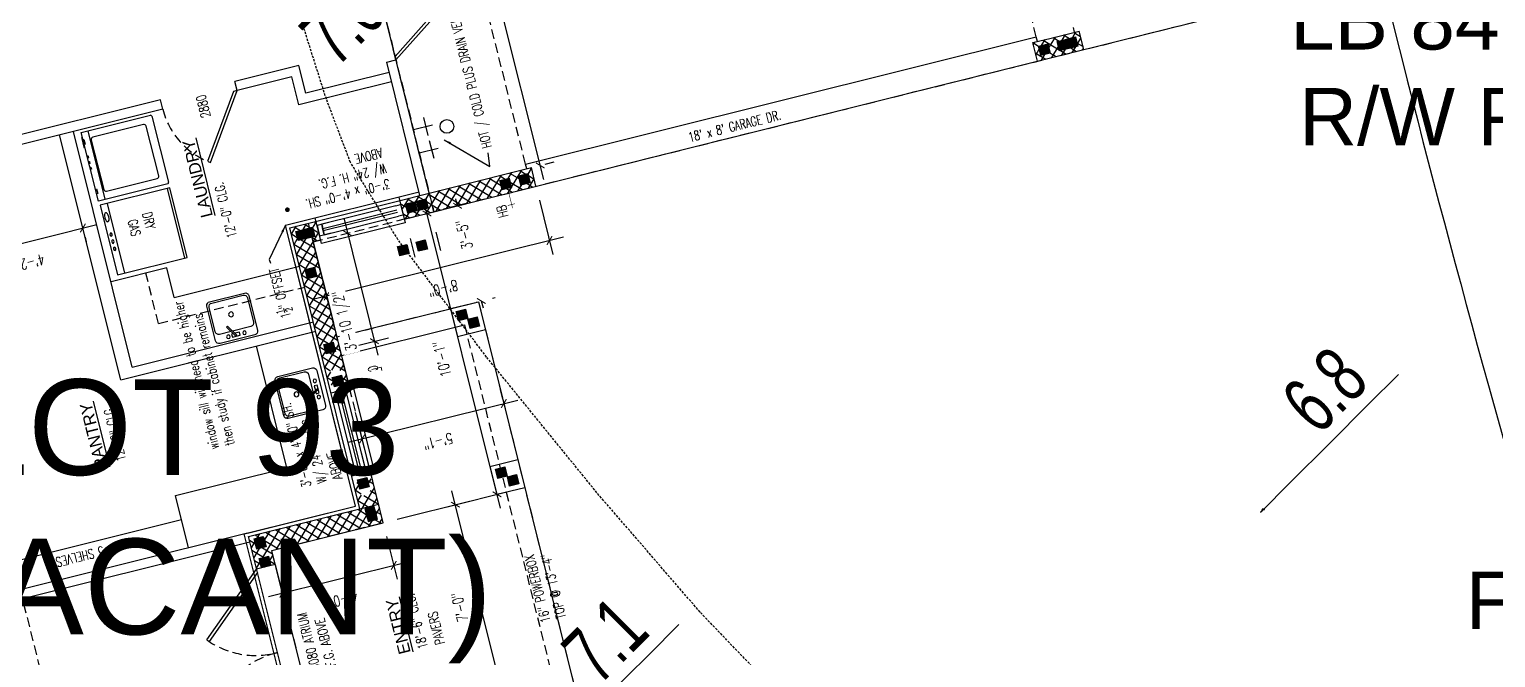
# Model space of a CAD drawing. Header units: inches. Extents: x -25328 to 8149, y -5530 to 4336.
# Drawn here: x -17835 to -17222, y 2601 to 2863 of the extents above; entities that cross this region are included whole.
import ezdxf
from ezdxf.enums import TextEntityAlignment as Align

# ---------------------------------------------------------------- set-up
doc = ezdxf.new("R2010")
doc.units = ezdxf.units.IN
doc.header["$LTSCALE"] = 16
doc.header["$MEASUREMENT"] = 0
doc.linetypes.add('HIDDEN', pattern=[0.375, 0.25, -0.125])
doc.layers.get('0').update_dxf_attribs({"linetype": 'CONTINUOUS'})
doc.layers.get('DEFPOINTS').update_dxf_attribs({"linetype": 'CONTINUOUS'})
doc.layers.add('AREA', color=7, linetype='HIDDEN', plot=False)
for name, color, linetype in [('B', 6, 'CONTINUOUS'), ('BLOCK', 8, 'CONTINUOUS'), ('CEILING', 8, 'CONTINUOUS'), ('CELLS', 165, 'CONTINUOUS'), ('CONC', 3, 'CONTINUOUS'), ('COUNTER', 2, 'CONTINUOUS'), ('DIM', 5, 'CONTINUOUS'), ('DIMENSION', 5, 'CONTINUOUS'), ('DIMS', 5, 'CONTINUOUS'), ('DOORS', 1, 'CONTINUOUS'), ('DRY WALL', 8, 'CONTINUOUS'), ('EG_CONT-MNR', 21, 'HIDDEN'), ('FIXTURES', 2, 'CONTINUOUS'), ('PLUMBING', 4, 'CONTINUOUS'), ('REBAR', 1, 'CONTINUOUS'), ('TEXT', 11, 'CONTINUOUS'), ('TEXT ROOM', 3, 'CONTINUOUS'), ('TOPO', 30, 'CONTINUOUS'), ('WALLS EXT', 6, 'CONTINUOUS'), ('WALLS INT', 6, 'CONTINUOUS'), ('WINDOWS', 1, 'CONTINUOUS')]:
    doc.layers.add(name, color=color, linetype=linetype)
doc.styles.add('ARIAL', font='arial.ttf', dxfattribs={"height": 13.333333})
doc.styles.add('PAYTAS RM', font='romans.shx', dxfattribs={"width": 0.7, "height": 4.5})
doc.styles.add('PAYTS NOTES', font='romans.shx', dxfattribs={"width": 0.7, "height": 4.5})
doc.styles.get("Standard").update_dxf_attribs({"font": 'arial.ttf'})
doc.styles.add('TECHTXT', font='stylu.ttf', dxfattribs={"width": 0.7, "height": 2.1})
doc.styles.add('TEST', font='swissk.ttf', dxfattribs={"height": 4})
doc.dimstyles.new('DIM- PAYTAS', dxfattribs={"dimscale": 48, "dimtxt": 0.1, "dimasz": 0.0625, "dimexe": 0.125, "dimexo": 0.125, "dimgap": 0.125, "dimtad": 1, "dimdec": 1, "dimzin": 3, "dimdsep": 46, "dimlunit": 4, "dimtxsty": 'PAYTAS RM', "dimblk": 'ARCHTICK', "dimcen": 0.09, "dimdle": 0.125, "dimclrd": 5, "dimclre": 5, "dimclrt": 11, "dimadec": 0, "dimazin": 0, "dimtfac": 1, "dimtdec": 1, "dimtofl": 0, "dimtmove": 2, "dimatfit": 3, "dimfxl": 0, "dimfrac": 2, "dimtolj": 1, "dimtzin": 3, "dimarcsym": 0})
doc.dimstyles.new('TIES', dxfattribs={"dimscale": 3, "dimtxt": 0.7, "dimasz": 0.45, "dimexe": 0.175, "dimexo": 0.35, "dimgap": 0.1, "dimtad": 0, "dimzin": 0, "dimdsep": 46, "dimtxsty": 'TECHTXT', "dimblk": 'AR1', "dimcen": 0.35, "dimse1": 1, "dimse2": 1, "dimclrd": 256, "dimclre": 256, "dimclrt": 256, "dimaunit": 1, "dimadec": 3, "dimazin": 0, "dimtfac": 1, "dimtofl": 0, "dimtmove": 2, "dimatfit": 0, "dimldrblk": 'AR1', "dimfxl": 0, "dimtolj": 1, "dimtzin": 0, "dimlwd": -1, "dimlwe": 13, "dimarcsym": 0})
pattern_1 = [(45, (4603.4647, -1497.6814), (-2.2097087, 2.2097087), []), (135, (4603.4647, -1497.6814), (-2.2097087, -2.2097087), [])]

# ---------------------------------------------------------------- blocks, each defined once
blk = doc.blocks.new('AR1')
at = {"linetype": 'ByBlock', "lineweight": -2}
blk.add_line((-1, 0), (0, 0), dxfattribs=at)
for centre, radius, start, end in [((-0.22, 2.19), 2.19, 244.2254, 271.2824), ((-0.22, -2.19), 2.19, 88.7176, 115.7746), ((-1.25, 0), 0.251, 316.4507, 43.5493), ((-0.22, 2.19), 2.24, 249.0489, 257.1574), ((-0.22, -2.19), 2.24, 102.8426, 110.9511)]:
    blk.add_arc(centre, radius, start, end, dxfattribs=at)
blk = doc.blocks.new('CELL')
at = {"layer": 'CELLS', "linetype": 'Continuous'}
for p, q in [((-1.99, -1.89), (-1.99, 2.11)), ((-1.99, 2.11), (2.01, 2.11)), ((2.01, 2.11), (2.01, -1.89)), ((2.01, -1.89), (-1.99, -1.89))]:
    blk.add_line(p, q, dxfattribs=at)
for points in [[(-1.99, 2.11), (-1.99, -1.89), (2.01, 2.11), (-0.07, -1.89)], [(2.01, 2.11), (-0.07, -1.89), (2.01, -0.79), (1.71, -1.89)], [(2.01, -0.79), (1.71, -1.89), (2.01, -1.89)]]:
    blk.add_solid(points, dxfattribs=at)
blk = doc.blocks.new('pv_snk_ut')
for p, q in [((10, 26), (-10, 26)), ((9, 25), (-9, 25)), ((-12, 24), (-12, 4)), ((-11, 23), (-11, 9)), ((11, 9), (11, 23)), ((12, 4), (12, 24)), ((-10, 2), (10, 2)), ((-9, 7), (1.54, 7)), ((2.42, 7), (9, 7))]:
    blk.add_line(p, q)
at = {"color": 8}
blk.add_lwpolyline([(-0.15, 4.26), (3.63, 10.38), (4.26, 9.99), (0.48, 3.87)], close=True, dxfattribs=at)
blk.add_lwpolyline([(1.51, 5.54), (2.43, 5.54), (2.43, 3.74), (-2.06, 3.74), (-2.06, 5.54), (0.63, 5.54)], dxfattribs=at)
blk.add_circle((0.1, 16.24), 1.36)
for centre in [(-4.68, 4.52), (4.53, 4.49)]:
    blk.add_circle(centre, 0.999, dxfattribs=at)
for centre, start, end in [((-10, 24), 90, 180), ((-9, 23), 90, 180), ((9, 23), 0, 90), ((10, 24), 0, 90), ((-9, 9), 180, 270), ((9, 9), 270, 0), ((-10, 4), 180, 270), ((10, 4), 270, 0)]:
    blk.add_arc(centre, 2, start, end)
blk = doc.blocks.new('A$C1FC876C1')
at = {"layer": 'DOORS'}
for p, q in [((26.42, 1.5), (0.72, 19.08)), ((0, 18.07), (26.42, 0)), ((26.42, 0), (26.42, 1.5))]:
    blk.add_line(p, q, dxfattribs=at)
at = {"layer": 'DOORS', "color": 8, "linetype": 'HIDDEN'}
blk.add_arc((26.45, -0.07), 32.07, 90.04828, 145.56208, dxfattribs=at)
blk = doc.blocks.new('A$C7373634F')
at = {"layer": 'TEXT', "char_height": 4, "width": 30.1361, "attachment_point": 1, "rotation": 90, "style": 'PAYTS NOTES'}
for s, insert in [('C', (0, 0)), ('L', (1.42, 1.1))]:
    blk.add_mtext(s, dxfattribs=dict(at, insert=insert))
blk = doc.blocks.new('_ArchTick')
at = {"color": 0, "linetype": 'ByBlock', "const_width": 0.15}
blk.add_lwpolyline([(-0.5, -0.5), (0.5, 0.5)], dxfattribs=at)
blk = doc.blocks.new('*D446')
at = {"layer": 'DEFPOINTS', "color": 0, "transparency": 16777216}
for p in [(-24803.71, 3087.34), (-24805.74, 3037.4), (-24803.71, 3037.4)]:
    blk.add_point(p, dxfattribs=at)
at = {"layer": 'DIMENSION', "color": 5, "lineweight": -2, "transparency": 16777216}
for p, q in [((-24805.74, 3093.34), (-24805.74, 3031.4)), ((-24809.71, 3087.34), (-24811.74, 3087.34)), ((-24809.71, 3037.4), (-24811.74, 3037.4))]:
    blk.add_line(p, q, dxfattribs=at)
at = {"layer": 'DIMENSION', "color": 5, "lineweight": -2, "transparency": 16777216, "xscale": 3, "yscale": 3, "zscale": 3}
for p, rotation in [((-24805.74, 3087.34), 90), ((-24805.74, 3037.4), 270)]:
    blk.add_blockref('_ArchTick', p, dxfattribs=dict(at, rotation=rotation))
at = {"layer": 'DIMENSION', "color": 11, "transparency": 16777216, "insert": (-24814.42, 3062.37), "char_height": 4.5, "attachment_point": 5, "rotation": 90, "style": 'PAYTAS RM', "bg_fill": 3, "box_fill_scale": 1.25, "bg_fill_color": 256, "bg_fill_true_color": 13158600, "bg_fill_transparency": 0}
blk.add_mtext('\\A1;4\'-2"', dxfattribs=at)
blk = doc.blocks.new('*D451')
at = {"layer": 'DEFPOINTS', "color": 0, "transparency": 16777216}
for p in [(-24867.61, 2945.4), (-24857.98, 2945.4), (-24834.61, 2849.4)]:
    blk.add_point(p, dxfattribs=at)
at = {"layer": 'DIMS', "color": 5, "lineweight": -2, "transparency": 16777216}
for p, q in [((-24857.98, 2843.4), (-24857.98, 2951.4)), ((-24861.61, 2945.4), (-24851.98, 2945.4)), ((-24840.61, 2849.4), (-24863.98, 2849.4))]:
    blk.add_line(p, q, dxfattribs=at)
at = {"layer": 'DIMS', "color": 5, "lineweight": -2, "transparency": 16777216, "xscale": 3, "yscale": 3, "zscale": 3}
for p, rotation in [((-24857.98, 2945.4), 90), ((-24857.98, 2849.4), 270)]:
    blk.add_blockref('_ArchTick', p, dxfattribs=dict(at, rotation=rotation))
at = {"layer": 'DIMS', "color": 11, "transparency": 16777216, "insert": (-24866.66, 2897.4), "char_height": 4.5, "attachment_point": 5, "rotation": 90, "style": 'PAYTAS RM'}
blk.add_mtext('\\A1;8\'-0"', dxfattribs=at)
blk = doc.blocks.new('*D452')
at = {"layer": 'DEFPOINTS', "color": 0, "transparency": 16777216}
for p in [(-25039.61, 2945.4), (-24955.61, 2945.4), (-24955.61, 2914.27)]:
    blk.add_point(p, dxfattribs=at)
at = {"layer": 'DIMS', "color": 5, "lineweight": -2, "transparency": 16777216}
for p, q in [((-25039.61, 2939.4), (-25039.61, 2908.27)), ((-24955.61, 2939.4), (-24955.61, 2908.27)), ((-25045.61, 2914.27), (-24949.61, 2914.27))]:
    blk.add_line(p, q, dxfattribs=at)
at = {"layer": 'DIMS', "color": 5, "lineweight": -2, "transparency": 16777216, "xscale": 3, "yscale": 3, "zscale": 3, "rotation": 180}
blk.add_blockref('_ArchTick', (-25039.61, 2914.27), dxfattribs=at)
at = {"layer": 'DIMS', "color": 5, "lineweight": -2, "transparency": 16777216, "xscale": 3, "yscale": 3, "zscale": 3}
blk.add_blockref('_ArchTick', (-24955.61, 2914.27), dxfattribs=at)
at = {"layer": 'DIMS', "color": 11, "transparency": 16777216, "insert": (-24997.61, 2922.95), "char_height": 4.5, "attachment_point": 5, "style": 'PAYTAS RM'}
blk.add_mtext('\\A1;7\'-0"', dxfattribs=at)
blk = doc.blocks.new('*D453')
at = {"layer": 'DEFPOINTS', "color": 0, "transparency": 16777216}
for p in [(-24955.61, 2993.4), (-24974, 2945.4), (-24955.61, 2945.4)]:
    blk.add_point(p, dxfattribs=at)
at = {"layer": 'DIMS', "color": 5, "lineweight": -2, "transparency": 16777216}
for p, q in [((-24974, 2999.4), (-24974, 2939.4)), ((-24961.61, 2993.4), (-24980, 2993.4)), ((-24961.61, 2945.4), (-24980, 2945.4))]:
    blk.add_line(p, q, dxfattribs=at)
at = {"layer": 'DIMS', "color": 5, "lineweight": -2, "transparency": 16777216, "xscale": 3, "yscale": 3, "zscale": 3}
for p, rotation in [((-24974, 2993.4), 90), ((-24974, 2945.4), 270)]:
    blk.add_blockref('_ArchTick', p, dxfattribs=dict(at, rotation=rotation))
at = {"layer": 'DIMS', "color": 11, "transparency": 16777216, "insert": (-24982.68, 2969.4), "char_height": 4.5, "attachment_point": 5, "rotation": 90, "style": 'PAYTAS RM'}
blk.add_mtext('\\A1;4\'-0"', dxfattribs=at)
blk = doc.blocks.new('*D524')
at = {"layer": 'DEFPOINTS', "color": 0, "transparency": 16777216}
for p in [(-24634.61, 2865.4), (-24826.61, 2849.4), (-24634.61, 2845.57)]:
    blk.add_point(p, dxfattribs=at)
at = {"layer": 'DIMS', "color": 5, "lineweight": -2, "transparency": 16777216}
for p, q in [((-24634.61, 2859.4), (-24634.61, 2839.57)), ((-24832.61, 2845.57), (-24628.61, 2845.57)), ((-24826.61, 2843.4), (-24826.61, 2839.57))]:
    blk.add_line(p, q, dxfattribs=at)
at = {"layer": 'DIMS', "color": 5, "lineweight": -2, "transparency": 16777216, "xscale": 3, "yscale": 3, "zscale": 3, "rotation": 180}
blk.add_blockref('_ArchTick', (-24826.61, 2845.57), dxfattribs=at)
at = {"layer": 'DIMS', "color": 5, "lineweight": -2, "transparency": 16777216, "xscale": 3, "yscale": 3, "zscale": 3}
blk.add_blockref('_ArchTick', (-24634.61, 2845.57), dxfattribs=at)
at = {"layer": 'DIMS', "color": 11, "transparency": 16777216, "insert": (-24730.61, 2854.25), "char_height": 4.5, "attachment_point": 5, "style": 'PAYTAS RM'}
blk.add_mtext('\\A1;16\'-0"', dxfattribs=at)
blk = doc.blocks.new('*D479')
at = {"layer": 'DEFPOINTS', "color": 0, "transparency": 16777216}
for p in [(-24923.61, 2945.4), (-24923.61, 2884.4), (-24919.48, 2884.4)]:
    blk.add_point(p, dxfattribs=at)
at = {"layer": 'DIMS', "color": 5, "lineweight": -2, "transparency": 16777216}
for p, q in [((-24919.48, 2951.4), (-24919.48, 2878.4)), ((-24917.61, 2945.4), (-24913.48, 2945.4)), ((-24917.61, 2884.4), (-24913.48, 2884.4))]:
    blk.add_line(p, q, dxfattribs=at)
at = {"layer": 'DIMS', "color": 5, "lineweight": -2, "transparency": 16777216, "xscale": 3, "yscale": 3, "zscale": 3}
for p, rotation in [((-24919.48, 2945.4), 90), ((-24919.48, 2884.4), 270)]:
    blk.add_blockref('_ArchTick', p, dxfattribs=dict(at, rotation=rotation))
at = {"layer": 'DIMS', "color": 11, "transparency": 16777216, "insert": (-24928.16, 2914.9), "char_height": 4.5, "attachment_point": 5, "rotation": 90, "style": 'PAYTAS RM'}
blk.add_mtext('\\A1;5\'-1"', dxfattribs=at)
blk = doc.blocks.new('*D484')
at = {"layer": 'DEFPOINTS', "color": 0, "transparency": 16777216}
for p in [(-24881.11, 2930.59), (-24834.61, 2931.4)]:
    blk.add_point(p, dxfattribs=at)
at = {"layer": 'DIM', "color": 5, "lineweight": -2, "transparency": 16777216}
for p, q in [((-24881.11, 2937.84), (-24881.11, 2924.59)), ((-24828.61, 2930.59), (-24887.11, 2930.59)), ((-24834.61, 2925.4), (-24834.61, 2924.59))]:
    blk.add_line(p, q, dxfattribs=at)
at = {"layer": 'DIM', "color": 5, "lineweight": -2, "transparency": 16777216, "xscale": 3, "yscale": 3, "zscale": 3, "rotation": 180}
blk.add_blockref('_ArchTick', (-24881.11, 2930.59), dxfattribs=at)
at = {"layer": 'DIM', "color": 5, "lineweight": -2, "transparency": 16777216, "xscale": 3, "yscale": 3, "zscale": 3}
blk.add_blockref('_ArchTick', (-24834.61, 2930.59), dxfattribs=at)
at = {"layer": 'DIM', "color": 11, "transparency": 16777216, "insert": (-24869.86, 2940.02), "char_height": 4.5, "attachment_point": 5, "style": 'PAYTAS RM', "bg_fill": 3, "box_fill_scale": 1.25, "bg_fill_color": 256, "bg_fill_true_color": 13158600, "bg_fill_transparency": 0}
blk.add_mtext('\\A1;3\'-10 1/2"', dxfattribs=at)
at = {"layer": 'DEFPOINTS', "color": 0, "transparency": 16777216}
blk.add_point((-24881.11, 2943.84), dxfattribs=at)
blk = doc.blocks.new('*D489')
at = {"layer": 'DEFPOINTS', "color": 0, "transparency": 16777216}
for p in [(-24875.61, 2884.4), (-24834.61, 2883.17), (-24834.61, 2873.4)]:
    blk.add_point(p, dxfattribs=at)
at = {"layer": 'WALLS INT', "color": 5, "lineweight": -2, "transparency": 16777216}
for p, q in [((-24834.61, 2879.4), (-24834.61, 2889.17)), ((-24875.61, 2883.17), (-24878.61, 2883.17)), ((-24834.61, 2883.17), (-24831.61, 2883.17)), ((-24875.61, 2878.4), (-24875.61, 2877.17))]:
    blk.add_line(p, q, dxfattribs=at)
at = {"layer": 'WALLS INT', "color": 5, "lineweight": -2, "transparency": 16777216, "xscale": 3, "yscale": 3, "zscale": 3}
blk.add_blockref('_ArchTick', (-24875.61, 2883.17), dxfattribs=at)
at = {"layer": 'WALLS INT', "color": 5, "lineweight": -2, "transparency": 16777216, "xscale": 3, "yscale": 3, "zscale": 3, "rotation": 180}
blk.add_blockref('_ArchTick', (-24834.61, 2883.17), dxfattribs=at)
at = {"layer": 'WALLS INT', "color": 11, "transparency": 16777216, "insert": (-24846.97, 2883.41), "char_height": 4.5, "attachment_point": 5, "style": 'PAYTAS RM', "bg_fill": 3, "box_fill_scale": 1.25, "bg_fill_color": 256, "bg_fill_true_color": 13158600, "bg_fill_transparency": 0}
blk.add_mtext('\\A1;3\'-5"', dxfattribs=at)
blk = doc.blocks.new('*D501')
at = {"layer": 'DEFPOINTS', "color": 0, "transparency": 16777216}
for p in [(-24955.61, 2923.84), (-24834.61, 2909.75), (-24834.61, 2896.36)]:
    blk.add_point(p, dxfattribs=at)
at = {"layer": 'WALLS INT', "color": 5, "lineweight": -2, "transparency": 16777216}
for p, q in [((-24955.61, 2917.84), (-24955.61, 2890.36)), ((-24834.61, 2903.75), (-24834.61, 2890.36)), ((-24961.61, 2896.36), (-24828.61, 2896.36))]:
    blk.add_line(p, q, dxfattribs=at)
at = {"layer": 'WALLS INT', "color": 5, "lineweight": -2, "transparency": 16777216, "xscale": 3, "yscale": 3, "zscale": 3, "rotation": 180}
blk.add_blockref('_ArchTick', (-24955.61, 2896.36), dxfattribs=at)
at = {"layer": 'WALLS INT', "color": 5, "lineweight": -2, "transparency": 16777216, "xscale": 3, "yscale": 3, "zscale": 3}
blk.add_blockref('_ArchTick', (-24834.61, 2896.36), dxfattribs=at)
at = {"layer": 'WALLS INT', "color": 11, "transparency": 16777216, "insert": (-24895.11, 2905.04), "char_height": 4.5, "attachment_point": 5, "style": 'PAYTAS RM', "bg_fill": 3, "box_fill_scale": 1.25, "bg_fill_color": 256, "bg_fill_true_color": 13158600, "bg_fill_transparency": 0}
blk.add_mtext('\\A1;10\'-1"', dxfattribs=at)
blk = doc.blocks.new('*D511')
at = {"layer": 'DEFPOINTS', "color": 0, "transparency": 16777216}
for p in [(-24952.11, 3110.2), (-25045.11, 3105.96), (-24952.11, 3099.4)]:
    blk.add_point(p, dxfattribs=at)
at = {"layer": 'WALLS INT', "color": 5, "lineweight": -2, "transparency": 16777216}
for p, q in [((-25045.11, 3111.96), (-25045.11, 3116.2)), ((-24952.11, 3105.4), (-24952.11, 3116.2)), ((-25051.11, 3110.2), (-24946.11, 3110.2))]:
    blk.add_line(p, q, dxfattribs=at)
at = {"layer": 'WALLS INT', "color": 5, "lineweight": -2, "transparency": 16777216, "xscale": 3, "yscale": 3, "zscale": 3, "rotation": 180}
blk.add_blockref('_ArchTick', (-25045.11, 3110.2), dxfattribs=at)
at = {"layer": 'WALLS INT', "color": 5, "lineweight": -2, "transparency": 16777216, "xscale": 3, "yscale": 3, "zscale": 3}
blk.add_blockref('_ArchTick', (-24952.11, 3110.2), dxfattribs=at)
at = {"layer": 'WALLS INT', "color": 11, "transparency": 16777216, "insert": (-24998.61, 3118.88), "char_height": 4.5, "attachment_point": 5, "style": 'PAYTAS RM', "bg_fill": 3, "box_fill_scale": 1.25, "bg_fill_color": 256, "bg_fill_true_color": 13158600, "bg_fill_transparency": 0}
blk.add_mtext('\\A1;7\'-9"', dxfattribs=at)
blk = doc.blocks.new('A$Cbfb5cab8')
at = {"layer": 'DIMS'}
h = blk.add_hatch(dxfattribs=at)
h.set_pattern_fill('ANSI37', color=8, scale=25, style=0)
h.set_pattern_definition(pattern_1)
h.paths.add_polyline_path([(386.07, 524.13), (380.07, 524.13), (380.07, 532.13), (394.07, 532.13), (394.07, 484.13), (405.07, 484.13), (405.07, 476.13), (386.07, 476.13)])
h.paths.add_polyline_path([(399.07, 478.13), (403.07, 478.13), (403.07, 482.13), (399.07, 482.13)], flags=16)
h.paths.add_polyline_path([(392.07, 482.13), (388.07, 482.13), (388.07, 478.13), (392.07, 478.13)], flags=16)
h.paths.add_polyline_path([(392.07, 526), (392.07, 530), (388.07, 530), (388.07, 526)], flags=16)
h = blk.add_hatch(dxfattribs=at)
h.set_pattern_fill('ANSI37', color=8, scale=25, style=0)
h.set_pattern_definition(pattern_1)
h.paths.add_polyline_path([(447.07, 484.13), (477.68, 484.13, -0.057323), (477.27, 483.56, -0.520567), (477.27, 477.56, -0.130073), (478.48, 476.13), (447.07, 476.13)])
h.paths.add_polyline_path([(453.07, 482.13), (449.07, 482.13), (449.07, 478.13), (453.07, 478.13)], flags=16)
h = blk.add_hatch(dxfattribs=at)
h.set_pattern_fill('ANSI37', color=8, scale=25, style=0)
h.set_pattern_definition(pattern_1)
h.paths.add_polyline_path([(477.27, 483.56, 0.057323), (477.68, 484.13), (515.07, 484.13), (515.07, 476.13), (507.07, 476.13), (478.48, 476.13, 0.130073), (477.27, 477.56, 0.520567)])
h.paths.add_polyline_path([(509.07, 478.13), (513.07, 478.13), (513.07, 482.13), (509.07, 482.13)], flags=16)
h = blk.add_hatch(dxfattribs=at)
h.set_pattern_fill('ANSI37', color=8, scale=25, style=0)
h.set_pattern_definition(pattern_1)
h.paths.add_polyline_path([(513.07, 430.13), (513.07, 426.13), (509.07, 426.13), (509.07, 430.13)], flags=16)
h.paths.add_polyline_path([(513.07, 394.13), (513.07, 390.13), (509.07, 390.13), (509.07, 394.13)], flags=16)
h.paths.add_polyline_path([(513.07, 386.13), (513.07, 382.13), (509.07, 382.13), (509.07, 386.13)], flags=16)
h.paths.add_polyline_path([(515.07, 436.88), (507.07, 436.88), (507.07, 380.13), (515.07, 380.13)])
h.paths.add_polyline_path([(507.07, 472.88), (515.07, 472.88), (515.07, 476.13), (507.07, 476.13)])
h = blk.add_hatch(dxfattribs=at)
h.set_pattern_fill('ANSI37', color=8, scale=25, style=0)
h.set_pattern_definition(pattern_1)
h.paths.add_polyline_path([(507.07, 152.13), (507.07, 144.13), (515.07, 144.13), (515.07, 156.13), (515.07, 164.13), (507.07, 164.13)])
h.paths.add_polyline_path([(509.07, 158.13), (509.07, 162.13), (513.07, 162.13), (513.07, 158.13)], flags=16)
h.paths.add_polyline_path([(509.07, 154.13), (513.07, 154.13), (513.07, 150.13), (509.07, 150.13)], flags=16)
h.paths.add_polyline_path([(509.07, 150.13), (513.07, 150.13), (513.07, 146.13), (509.07, 146.13)], flags=16)
at = {"layer": 'REBAR'}
blk.add_hatch(color=256, dxfattribs=at).paths.add_polyline_path([(523.68, 483.32, 1), (521.68, 483.32, 1)])
at = {"color": 8}
for p, q in [((548.39, 558.63, -8.09), (548.39, 559.11, -8.09)), ((550.5, 558.63, -8.09), (548.39, 558.63, -8.09)), ((550.5, 559.11, -8.09), (550.5, 558.63, -8.09)), ((558.91, 558.72, 12.47), (558.91, 559.19, 12.47)), ((559.87, 558.72, 12.47), (558.91, 558.72, 12.47)), ((559.87, 559.19, 12.47), (559.87, 558.72, 12.47)), ((561.36, 558.72, 12.47), (561.36, 559.19, 12.47)), ((562.32, 558.72, 12.47), (561.36, 558.72, 12.47)), ((562.32, 559.19, 12.47), (562.32, 558.72, 12.47)), ((563.86, 558.72, 12.47), (563.86, 559.19, 12.47)), ((564.82, 558.72, 12.47), (563.86, 558.72, 12.47)), ((564.82, 559.19, 12.47), (564.82, 558.72, 12.47)), ((569.67, 558.72, 12.47), (569.67, 559.19, 12.47)), ((571.78, 558.72, 12.47), (569.67, 558.72, 12.47)), ((571.78, 559.19, 12.47), (571.78, 558.72, 12.47))]:
    blk.add_line(p, q, dxfattribs=at)
at = {"color": 8, "extrusion": (0, 0, -1)}
for centre, major_axis, ratio in [((524.32, 557.33, 12.47), (0.733, 0), 0.666666), ((527.38, 557.33, 12.47), (0.733, 0), 0.666666), ((530.43, 557.33, 12.47), (0.733, 0), 0.666666), ((537.89, 557.33, 12.47), (-1.96, 0), 0.4375)]:
    blk.add_ellipse(centre, major_axis=major_axis, ratio=ratio, dxfattribs=at)
at = {"layer": 'AREA'}
blk.add_lwpolyline([(386.07, 524.13), (386.07, 476.13), (466.07, 476.13), (466.07, 415.13), (466.07, 415.13), (412.93, 415.13), (222.76, 415.13), (222.07, 476.13), (222.07, 476.13), (270.07, 476.13), (302.07, 476.13), (302.07, 524.13), (386.07, 524.13)], dxfattribs=at)
at = {"layer": 'BLOCK'}
blk.add_line((490.57, 425.21), (498.57, 425.21), dxfattribs=at)
at = {"layer": 'CEILING', "linetype": 'HIDDEN'}
for p, q in [((389.57, 630.13), (296.57, 630.13)), ((458.07, 423.13), (230.07, 423.13))]:
    blk.add_line(p, q, dxfattribs=at)
at = {"layer": 'CONC'}
for p, q in [((458.07, 476.13), (458.07, 423.13)), ((466.07, 476.13), (466.07, 415.13)), ((398.07, 427.13), (386.07, 427.13)), ((386.07, 427.13), (386.07, 415.13)), ((398.07, 427.13), (398.07, 415.13)), ((466.07, 427.13), (454.07, 427.13)), ((454.07, 427.13), (454.07, 415.13)), ((466.07, 427.13), (466.07, 415.13)), ((466.07, 415.13), (222.07, 415.13))]:
    blk.add_line(p, q, dxfattribs=at)
at = {"layer": 'COUNTER', "linetype": 'Continuous'}
for p, q in [((407.57, 557.63), (407.57, 630.07)), ((513.39, 558.79, 12.47), (513.39, 528.79, 12.47)), ((543.39, 558.79, 12.47), (513.39, 558.79, 12.47)), ((543.39, 528.79, 12.47), (543.39, 558.79, 12.47)), ((545.33, 559.11, -8.09), (574.83, 559.19, 12.47)), ((545.33, 529.24), (545.33, 559.11, -8.09)), ((574.83, 559.19, 12.47), (574.83, 529.33, 20.56)), ((395.57, 557.63), (418.07, 557.63)), ((418.07, 557.63), (418.07, 509.63)), ((543.39, 555.79, 12.47), (513.39, 555.79, 12.47)), ((545.33, 556.11, -8.09), (574.83, 556.19, 12.47)), ((548.47, 554.78, -8.09), (548.47, 533.04)), ((570.77, 555.86, 12.47), (549.47, 555.78, -8.09)), ((571.77, 533.12, 20.56), (571.77, 554.86, 12.47)), ((498.57, 538.13), (511.26, 538.13)), ((513.39, 529.79, 12.47), (543.39, 529.79, 12.47)), ((513.39, 528.79, 12.47), (543.39, 528.79, 12.47)), ((574.33, 528.83, 20.56), (545.83, 528.74)), ((549.47, 532.04), (570.77, 532.12, 20.56)), ((418.07, 509.63), (470.57, 509.63))]:
    blk.add_line(p, q, dxfattribs=at)
at = {"layer": 'COUNTER', "linetype": 'HIDDEN'}
for q in [(489.57, 484.13), (511.26, 547.13)]:
    blk.add_line((489.57, 547.13), q, dxfattribs=at)
at = {"layer": 'COUNTER', "linetype": 'Continuous'}
for centre, radius, start, end in [((549.47, 554.78, -8.09), 1, 90, 180), ((570.77, 554.86, 12.47), 1, 0, 90), ((545.83, 529.24), 0.5, 180, 270), ((549.47, 533.04), 1, 180, 270), ((570.77, 533.12, 20.56), 1, 270, 0), ((574.33, 529.33, 20.56), 0.5, 270, 0)]:
    blk.add_arc(centre, radius, start, end, dxfattribs=at)
at = {"layer": 'DIMENSION'}
blk.add_line((498.57, 436.42), (490.57, 436.42), dxfattribs=at)
at = {"layer": 'DIMS'}
for p, q in [((418.07, 476.13), (433.57, 476.13)), ((507.07, 476.13), (444.07, 476.13))]:
    blk.add_line(p, q, dxfattribs=at)
at = {"layer": 'DIMS', "color": 8}
blk.add_line((507.07, 476.13), (515.07, 476.13), dxfattribs=at)
at = {"layer": 'DOORS'}
for p, q in [((378.57, 532.13), (355.48, 558.76)), ((356.33, 559.51), (380.07, 532.13))]:
    blk.add_line(p, q, dxfattribs=at)
at = {"layer": 'DOORS', "color": 8, "linetype": 'HIDDEN'}
for p, q in [((517.07, 382.13), (601.07, 382.13)), ((517.07, 162.13), (601.07, 162.13))]:
    blk.add_line(p, q, dxfattribs=at)
for centre, start, end in [((308.65, 532.72), 359.60912, 49.15979), ((379.49, 532.72), 130.84021, 180.39088)]:
    blk.add_arc(centre, 35.42, start, end, dxfattribs=at)
at = {"layer": 'DRY WALL'}
for p, q in [((395.57, 532.13), (395.57, 485.63)), ((395.57, 485.63), (500.07, 485.63)), ((395.57, 485.63), (516.57, 485.63)), ((516.57, 485.63), (516.57, 428.13))]:
    blk.add_line(p, q, dxfattribs=at)
at = {"layer": 'PLUMBING', "const_width": 0.25}
for points in [[(502.1, 393.54), (502.1, 390.38)], [(507.07, 391.84), (500.52, 391.84)]]:
    blk.add_lwpolyline(points, dxfattribs=at)
at = {"layer": 'WALLS EXT'}
for p, q in [((391.57, 532.13), (391.57, 646.07)), ((395.57, 532.13), (395.57, 642.07)), ((576.07, 523.7, -23.32), (576.07, 616.66, -7.85)), ((580.07, 523.7, -23.32), (580.07, 616.66, -8.42)), ((470.57, 568.13), (470.57, 484.13)), ((470.57, 568.13), (576.07, 568.13)), ((474.57, 562.13), (474.57, 484.13)), ((474.57, 562.13), (576.07, 562.13)), ((511.26, 538.13, -20.92), (511.26, 562.13, -16.92)), ((292.57, 533.63), (395.57, 533.63)), ((395.57, 533.63), (395.57, 485.63)), ((498.57, 538.13), (498.57, 484.13)), ((294.07, 532.13), (394.07, 532.13)), ((380.07, 524.13), (380.07, 532.13)), ((394.07, 532.13), (394.07, 476.13)), ((394.07, 532.13), (394.07, 484.13)), ((302.07, 524.13), (386.07, 524.13)), ((386.07, 524.13), (386.07, 476.13)), ((576.07, 523.7), (580.07, 523.7)), ((576.07, 491.7), (580.07, 491.7)), ((576.07, 468.13, -23.32), (576.07, 491.7, -23.32)), ((580.07, 464.13, -23.32), (580.07, 491.7, -23.32)), ((394.07, 484.13), (515.07, 484.13)), ((515.07, 484.13), (515.07, 448.13)), ((386.07, 476.13), (432.07, 476.13)), ((490.57, 476.13), (472.07, 476.13)), ((475.57, 476.13), (507.07, 476.13)), ((507.07, 476.13), (507.07, 472.88)), ((564.07, 428.13, -23.32), (564.07, 468.13, -23.32)), ((568.07, 428.13, -23.32), (568.07, 464.13, -23.32)), ((515.07, 448.13), (515.07, 380.13)), ((507.07, 436.88), (507.07, 152.13)), ((507.07, 380.13), (515.07, 380.13)), ((507.07, 164.13), (515.07, 164.13)), ((515.07, 164.13), (515.07, 156.13)), ((515.07, 156.13), (515.07, 156.13)), ((515.07, 156.13), (515.07, 144.13)), ((507.07, 152.13), (507.07, 152.13)), ((507.07, 152.13), (507.07, 16.13)), ((507.07, 144.13), (515.07, 144.13))]:
    blk.add_line(p, q, dxfattribs=at)
at = {"layer": 'WALLS INT'}
for p, q in [((564.07, 468.13), (576.07, 468.13)), ((568.07, 464.13), (580.07, 464.13)), ((515.07, 428.13), (572.45, 428.13)), ((515.07, 424.13), (707.07, 424.13)), ((532.45, 424.13), (532.45, 415.9)), ((542.44, 424.13), (542.44, 415.9)), ((572.45, 428.13), (572.45, 424.13)), ((528.58, 418.69), (536.31, 418.69)), ((538.57, 418.69), (546.3, 418.69))]:
    blk.add_line(p, q, dxfattribs=at)
blk.add_circle((540.33, 410.2), 2.87, dxfattribs=at)
at = {"layer": 'WINDOWS'}
for p, q in [((570.57, 559.54, 6.37), (568.32, 559.54, 6.37)), ((572.82, 559.54, 6.37), (568.32, 559.54, 6.37)), ((572.82, 559.54, 6.37), (568.32, 559.54, 6.37)), ((425.07, 482.37), (408.07, 482.37)), ((408.07, 482.37), (408.07, 477.87)), ((442.07, 482.37), (410.07, 482.37)), ((410.07, 480.12), (410.07, 482.37)), ((410.07, 482.37), (410.07, 477.87)), ((410.07, 480.62), (442.07, 480.62)), ((410.07, 477.87), (410.07, 480.12)), ((410.07, 479.62), (442.07, 479.62)), ((442.07, 480.12), (442.07, 482.37)), ((442.07, 477.87), (442.07, 482.37)), ((442.07, 482.37), (444.07, 482.37)), ((442.07, 477.87), (442.07, 482.37)), ((444.07, 482.37), (444.07, 477.87)), ((408.07, 477.87), (425.07, 477.87)), ((410.07, 477.87), (442.07, 477.87)), ((444.07, 477.87), (442.07, 477.87)), ((515.07, 382.13), (517.07, 382.13)), ((517.07, 382.13), (517.07, 162.13)), ((515.07, 162.13), (517.07, 162.13)), ((515.07, 146.13), (517.07, 146.13))]:
    blk.add_line(p, q, dxfattribs=at)
blk.add_lwpolyline([(444.07, 484.13), (444.07, 474.57), (408.07, 474.57), (408.07, 484.13)], dxfattribs=at)
at = {"layer": 'CELLS', "rotation": 90.00000000000001}
for p in [(382.18, 527.99), (390.18, 527.99), (390.68, 528.12), (404.18, 480.12), (448.18, 480.12), (494.68, 480.12), (511.18, 480.12), (494.68, 440.41), (494.68, 432.41), (511.18, 428.12), (394.48, 423.15), (462.48, 423.15), (390.18, 419.12), (458.18, 419.12), (511.18, 392.12), (511.18, 384.12), (511.18, 160.12), (511.18, 160.12), (511.18, 152.12), (511.18, 152.12), (511.18, 148.12), (511.18, 148.12)]:
    blk.add_blockref('CELL', p, dxfattribs=at)
at = {"layer": 'CELLS', "color": 2}
blk.add_blockref('A$C1FC876C1', (549.65, 491.7), dxfattribs=at)
at = {"layer": 'CELLS', "xscale": -1, "rotation": 270}
for p in [(389.96, 480.12), (391.46, 480.12)]:
    blk.add_blockref('CELL', p, dxfattribs=at)
at = {"layer": 'CELLS', "color": 2, "xscale": -1, "rotation": 270}
blk.add_blockref('A$C1FC876C1', (572.45, 397.71), dxfattribs=at)
at = {"layer": 'DIMS', "xscale": -1, "rotation": 90}
blk.add_blockref('A$C7373634F', (450.89, 466.64), dxfattribs=at)
at = {"layer": 'FIXTURES', "xscale": -0.75, "yscale": 0.75, "zscale": 0.75, "rotation": 270}
blk.add_blockref('pv_snk_ut', (473.74, 516.68), dxfattribs=at)
at = {"layer": 'FIXTURES', "xscale": -0.75, "yscale": 0.75, "zscale": 0.75}
blk.add_blockref('pv_snk_ut', (446.96, 486.12), dxfattribs=at)
at = {"layer": 'TEXT', "style": 'PAYTS NOTES', "width": 0.7}
blk.add_text('HB', height=4, dxfattribs=at).set_placement((497.66, 394.33))
blk.add_text("18' x 8' GARAGE DR.", height=4, rotation=270, dxfattribs=at).set_placement((509.39, 313.33))
at = {"layer": 'TEXT', "char_height": 4, "style": 'PAYTS NOTES'}
for s, insert, width, attachment_point, rotation in [('\\pt4.004,8.009,12;5 SHELVES', (400.98, 592.27), 23.9529, 1, 90), ('\\pt4.004,8.009,12;GAS', (534.4, 545.2, 6.37), 83.9529, 1, 180), ('\\pt4.004,8.009,12;DRY', (535.87, 542.57, 20.56), 23.9529, 7, 180), ('\\A1;3\'-0" x 4\'-0" SH. W/ 24" H. F.G. ABOVE', (520.95, 439.1), 39.175, 1, 90)]:
    blk.add_mtext(s, dxfattribs=dict(at, insert=insert, width=width, attachment_point=attachment_point, rotation=rotation))
for s, insert, width, attachment_point in [('\\pt4.004,8.009,12;12\'-0" CLG.', (437.56, 578.09), 103.9529, 1), ('\\pt4.004,8.009,12;window sill will need to be higher then study if cabinet remains', (432.88, 539.06), 69.7264, 1), ('\\A1;(2) 3080 ATRIUM W/ F.G. ABOVE', (325.43, 520.36), 40.4925, 1), ('\\pt4.004,8.009,12;12\'-0" CLG.', (516.9, 510.55), 103.9529, 1), ('\\pt4.004,8.009,12;2880 ', (568.3, 508.97), 25.9529, 1), ('\\A1;3\'-0" x 4\'-0" SH. W/ 24" H. F.G. ABOVE', (408.2, 505.5), 39.175, 1), ('\\A1;1{\\H0.7x;\\S1/2;}" OFFSET', (500.33, 498.15, 6.37), 77.7116, 3), ('\\pt4.004,8.009,12;18\'-6" CLG.', (330.87, 474.65), 83.9529, 1), ('\\pt4.004,8.009,12;PAVERS', (330.87, 467.26), 83.9529, 1), ('\\A1;16" POWERBOX TOP @ 13\'-4"', (329.22, 422.21), 40.4925, 1), ('\\A1;HOT / COLD PLUS DRAIN VERIFY LOCATION', (527.49, 398.03), 90.2184, 1)]:
    blk.add_mtext(s, dxfattribs=dict(at, insert=insert, width=width, attachment_point=attachment_point))
at = {"layer": 'TEXT', "style": 'PAYTS NOTES'}
blk.add_attdef('D.W.', text='', height=4, dxfattribs=at).set_placement((561.19, 739.15), align=Align.MIDDLE_CENTER)
at = {"layer": 'TEXT ROOM', "style": 'TEST'}
for s, p in [('%%UPANTRY', (436.38, 582.33)), ('%%ULAUNDRY', (527.68, 514.12)), ('%%UENTRY', (330.63, 478.02))]:
    blk.add_text(s, height=5, dxfattribs=at).set_placement(p)
at = {"layer": 'DIMS'}
for base, p1, p2, picture, middle in [((367.68, 476.13), (386.07, 524.13), (386.07, 476.13), '*D453', (359, 500.13)), ((422.19, 415.13), (418.07, 476.13), (418.07, 415.13), '*D479', (413.52, 445.63)), ((483.7, 476.13), (507.07, 380.13), (474.07, 476.13), '*D451', (475.02, 428.13))]:
    dim = blk.add_linear_dim(base=base, p1=p1, p2=p2, angle=90, dimstyle='DIM- PAYTAS', dxfattribs=at)
    dim.commit()
    dim.dimension.update_dxf_attribs({"geometry": picture, "text_midpoint": middle, "insert": (25341.68, -2469.27)})
for base, p1, p2, picture, middle in [((386.07, 445), (302.07, 476.13), (386.07, 476.13), '*D452', (344.07, 453.68)), ((707.07, 376.3), (515.07, 380.13), (707.07, 396.13), '*D524', (611.07, 384.98))]:
    dim = blk.add_linear_dim(base=base, p1=p1, p2=p2, dimstyle='DIM- PAYTAS', dxfattribs=at)
    dim.commit()
    dim.dimension.update_dxf_attribs({"geometry": picture, "text_midpoint": middle, "insert": (25341.68, -2469.27)})
blk.add_leader([(516.57, 485.63), (504.34, 495.69), (502.76, 495.6)], dimstyle='DIM- PAYTAS', override={"dimgap": 0.125, "dimtad": 0}, dxfattribs=at)
at = {"layer": 'WALLS INT'}
blk.add_leader([(535.16, 412.63), (519.79, 396.77), (525.45, 396.1)], dimstyle='DIM- PAYTAS', override={"dimgap": 0.125, "dimtad": 0, "dimtfill": 1, "dimarcsym": 2}, dxfattribs=at)
at = {"layer": 'DIMENSION'}
dim = blk.add_linear_dim(base=(535.94, 568.13), p1=(537.96, 618.07), p2=(537.96, 568.13), angle=90, dimstyle='DIM- PAYTAS', override={"dimtfill": 1, "dimarcsym": 2}, dxfattribs=at)
dim.commit()
dim.dimension.update_dxf_attribs({"geometry": '*D446', "text_midpoint": (527.26, 593.1), "insert": (25341.68, -2469.27)})
at = {"layer": 'AREA'}
for points in [[(507.07, 424.13), (707.07, 424.13), (707.07, 396.13), (803.07, 396.13), (803.07, 980.13), (659.07, 980.13), (659.07, 1038.13), (486.85, 1038.13), (486.85, 1038.13), (486.85, 920.11), (225.07, 920.11)], [(302.07, 524.13), (386.07, 524.13), (386.07, 476.13), (507.07, 476.13), (507.07, 424.13)]]:
    blk.add_lwpolyline(points, dxfattribs=at)
at = {"layer": 'DIM'}
dim = blk.add_linear_dim(base=(460.57, 461.32), p1=(507.07, 462.13), p2=(460.57, 474.57), angle=180, dimstyle='DIM- PAYTAS', override={"dimtfill": 1, "dimarcsym": 2}, dxfattribs=at)
dim.commit()
dim.dimension.update_dxf_attribs({"geometry": '*D484', "text_midpoint": (471.82, 470.75), "dimtype": 128, "insert": (25341.68, -2469.27)})
at = {"layer": 'WALLS INT'}
dim = blk.add_linear_dim(base=(389.57, 640.93), p1=(296.57, 636.69), p2=(389.57, 630.13), dimstyle='DIM- PAYTAS', override={"dimtfill": 1, "dimarcsym": 2}, dxfattribs=at)
dim.commit()
dim.dimension.update_dxf_attribs({"geometry": '*D511', "text_midpoint": (343.07, 649.61), "insert": (25341.68, -2469.27)})
dim = blk.add_linear_dim(base=(507.07, 413.89), p1=(466.07, 415.13), p2=(507.07, 404.13), angle=180, dimstyle='DIM- PAYTAS', override={"dimtfill": 1, "dimarcsym": 2}, dxfattribs=at)
dim.commit()
dim.dimension.update_dxf_attribs({"geometry": '*D489', "text_midpoint": (494.71, 414.14), "dimtype": 128, "insert": (25341.68, -2469.27)})
at = {"layer": 'WINDOWS'}
for p, q in [((513.31, 472.88), (508.81, 472.88)), ((508.81, 472.88), (508.81, 467.88)), ((513.31, 467.88), (513.31, 472.88)), ((508.81, 470.88), (511.06, 470.88)), ((513.31, 470.88), (508.81, 470.88)), ((511.06, 470.88), (513.31, 470.88))]:
    blk.add_line(p, q, dxfattribs=at)
at = {"layer": 'CELLS', "rotation": 90.00000000000001}
blk.add_blockref('CELL', (462.44, 480.12), dxfattribs=at)
at = {"layer": 'CELLS'}
blk.add_blockref('CELL', (511.06, 476.77), dxfattribs=at)
at = {"layer": 'WALLS INT'}
dim = blk.add_linear_dim(base=(507.07, 427.09), p1=(386.07, 454.56), p2=(507.07, 440.48), angle=180, dimstyle='DIM- PAYTAS', override={"dimtfill": 1, "dimarcsym": 2}, dxfattribs=at)
dim.commit()
dim.dimension.update_dxf_attribs({"geometry": '*D501', "text_midpoint": (446.57, 435.77), "insert": (25341.68, -2469.27)})
at = {"layer": 'AREA'}
blk.add_lwpolyline([(851.07, 404.13), (803.07, 404.13), (803.07, 396.13), (707.07, 396.13), (707.07, 424.13), (507.07, 424.13), (507.07, 148.13), (507.07, 148.13), (507.07, 16.13), (803.07, 16.13), (851.07, 16.13), (851.07, 16.13), (851.07, 404.13)], dxfattribs=at)
at = {"layer": 'WINDOWS'}
for p, q in [((508.81, 470.88), (508.81, 438.88)), ((510.56, 470.88), (510.56, 438.88)), ((511.56, 470.88), (511.56, 438.88)), ((513.31, 438.88), (513.31, 470.88)), ((508.81, 436.88), (508.81, 438.88)), ((513.31, 436.88), (508.81, 436.88)), ((513.31, 438.88), (513.31, 436.88))]:
    blk.add_line(p, q, dxfattribs=at)
blk.add_lwpolyline([(516.57, 436.88), (505.51, 436.88), (505.51, 472.88), (516.57, 472.88)], dxfattribs=at)
at = {"layer": 'CELLS'}
blk.add_blockref('CELL', (511.06, 432.77), dxfattribs=at)
at = {"layer": 'CELLS', "rotation": 90.00000000000001}
blk.add_blockref('CELL', (511.18, 428.12), dxfattribs=at)

msp = doc.modelspace()

# ---------------------------------------------------------------- linework, layer by layer
at = {"layer": 'B', "flags": 128}
msp.add_lwpolyline([(-17362.6991526, 3277.74968877), (-17288.43846398, 2961.88164587, 0.0215581551), (-17135.90116705, 2419.2129291), (-17096.31028166, 2298.58373115)], format="xyb", dxfattribs=at)
at = {"layer": 'EG_CONT-MNR', "ltscale": 0.25}
msp.add_lwpolyline([(-17412.42717618, 2510.37348901), (-17437.27203626, 2526.29019224), (-17460.98036069, 2541.5135523), (-17482.41560723, 2555.35022822), (-17501.66151907, 2568.51789895), (-17523.68295719, 2587.37834159), (-17554.6650655, 2619.70435886), (-17597.74550936, 2669.57181434), (-17643.87204859, 2726.26883201), (-17680.94497772, 2775.38659129), (-17700.78046771, 2807.62273429), (-17710.85828962, 2834.10067306), (-17722.57410859, 2871.05026856), (-17744.12039518, 2929.0729126), (-17770.8768506, 2996.25610581), (-17795.01997646, 3055.05890734), (-17797.42572873, 3060.8094119)], dxfattribs=at)

# ---------------------------------------------------------------- texts
at = {"layer": 'TEXT', "char_height": 23.999993976, "width": 166.0953471232, "attachment_point": 3}
for s, insert in [('FND 5/8"\\PIRON ROD\\PLB 8488\\PR/W PC', (-17183.18875859, 2958.86874)), ('FND 5/8"\\PIRON ROD\\PLB 8488\\PR/W PT', (-17097.93366464, 2636.60655031))]:
    msp.add_mtext(s, dxfattribs=dict(at, insert=insert))
at = {"layer": 'TEXT', "linetype": 'Continuous', "insert": (-17773.43787242, 2657.68280987), "char_height": 39.99998996, "attachment_point": 5, "style": 'ARIAL'}
msp.add_mtext('{\\fArial|b0|i0|c0|p34;LOT 93\\P(VACANT)}', dxfattribs=at)
at = {"layer": 'TOPO', "linetype": 'Continuous', "style": 'TECHTXT', "width": 0.7}
for s, p in [('7.0', (-17715.11195314, 2855.39368409)), ('6.8', (-17304.73810859, 2701.59563301)), ('7.1', (-17605.49393492, 2597.05054867))]:
    msp.add_text(s, height=24, rotation=45, dxfattribs=at).set_placement(p, align=Align.MIDDLE_LEFT)

# ---------------------------------------------------------------- leaders
at = {"layer": 'TOPO', "path_type": 1}
for points in [[(-17320.43920129, 2661.36833985), (-17262.73943521, 2719.06810593)], [(-17621.19502762, 2556.82325551), (-17563.49526153, 2614.5230216)]]:
    msp.add_leader(points, dimstyle='TIES', override={"dimasz": 0.6}, dxfattribs=at)

# ---------------------------------------------------------------- next in the draw order: block references
at = {"layer": 'WALLS INT', "rotation": 103.9996915097315}
msp.add_blockref('A$Cbfb5cab8', (-17131.7484794, 2397.66634086), dxfattribs=at)

doc.saveas('drawing.dxf')
